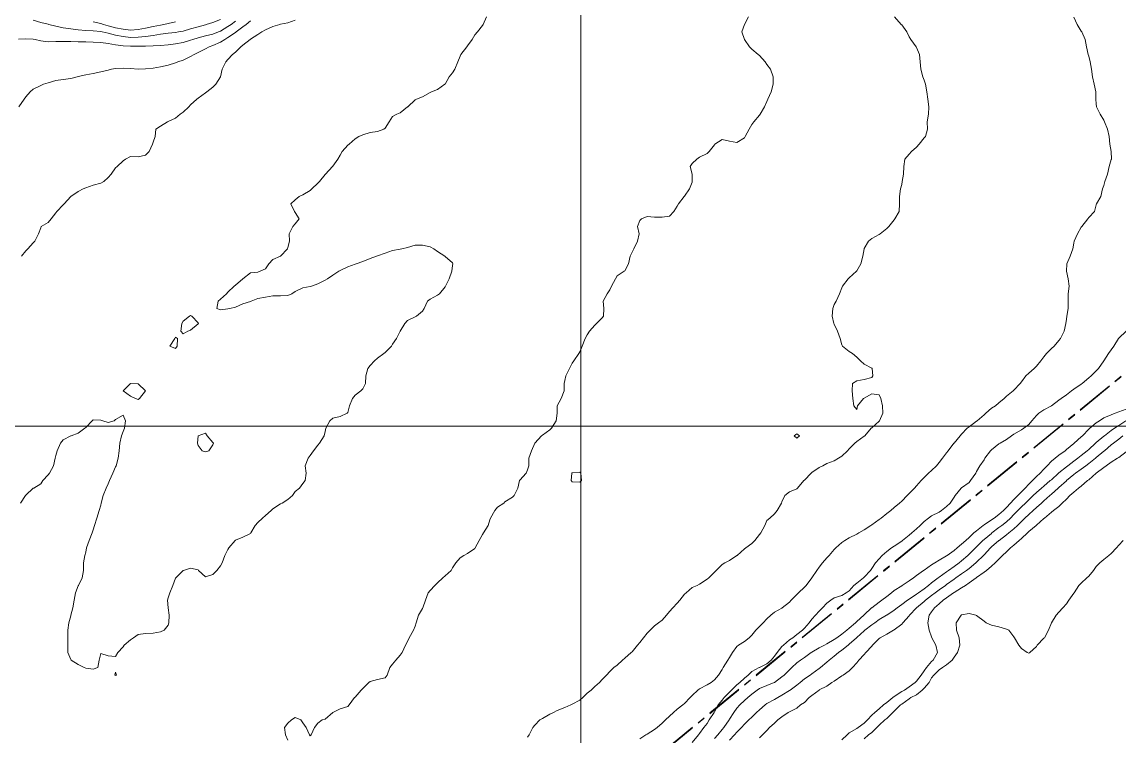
# Model space of a CAD drawing. Header units: centimetres. Extents: x 0 to 642158, y -847 to 649707.
# Drawn here: x 616529.5 to 616602.8, y 621066.7 to 621114.4 of the extents above; entities that cross this region are included whole.
import ezdxf

# ---------------------------------------------------------------- set-up
doc = ezdxf.new("R2010")
doc.units = ezdxf.units.CM
doc.header["$MEASUREMENT"] = 0
doc.linetypes.add('CENTERX2', pattern=[4, 2.5, -0.5, 0.5, -0.5])
doc.layers.add('MEV_grille', color=254, linetype='Continuous', lineweight=9)
doc.layers.add('WAL_topographie 0.5', color=253, linetype='Continuous', lineweight=20)
doc.layers.add('SPW_parcellaire cadastral', color=7, linetype='CENTERX2', lineweight=25, true_color=0xff0542)

# ---------------------------------------------------------------- blocks, each defined once
blk = doc.blocks.new('*U114')
at = {"layer": 'MEV_grille', "transparency": 33554687}
blk.add_lwpolyline([(-1338.461, 0), (1338.461, 0)], dxfattribs=at)
blk = doc.blocks.new('*U115')
at = {"layer": 'MEV_grille', "color": 0, "linetype": 'ByBlock', "lineweight": -2, "transparency": 16777216}
blk.add_blockref('*U114', (0, -1300), dxfattribs=at)
blk = doc.blocks.new('*U112')
at = {"layer": 'MEV_grille', "transparency": 33554687}
blk.add_lwpolyline([(0, 1825.476), (0, -1825.476)], dxfattribs=at)
blk = doc.blocks.new('*U113')
at = {"layer": 'MEV_grille', "color": 0, "linetype": 'ByBlock', "lineweight": -2, "transparency": 16777216}
blk.add_blockref('*U112', (1200, 0), dxfattribs=at)

msp = doc.modelspace()

# ---------------------------------------------------------------- linework, layer by layer
at = {"layer": 'SPW_parcellaire cadastral'}
for points in [[(616646.44, 621126.439), (616620.686, 621105.289), (616535.215, 621035.212), (616517.432, 621020.631)], [(616666.054, 620979.771), (616614.722, 620937.858), (616586.727, 620971.802), (616585.791, 620971.038), (616566.317, 620994.924), (616567.242, 620995.68), (616539.521, 621029.708), (616535.215, 621035.212), (616620.686, 621105.289), (616625.34, 621099.609), (616688.472, 621022.554), (616679.177, 621014.989), (616681.136, 621012.591), (616656.021, 620992.067), (616666.054, 620979.771)]]:
    msp.add_lwpolyline(points, dxfattribs=at)
at = {"layer": 'WAL_topographie 0.5'}
for points in [[(616543.75, 621114.465), (616543.458, 621114.25), (616543.25, 621114.103), (616542.75, 621113.8), (616542.63, 621113.75), (616542.25, 621113.602), (616541.75, 621113.483), (616541.25, 621113.357), (616540.896, 621113.25), (616540.75, 621113.197), (616540.25, 621113.038), (616539.75, 621112.945), (616539.25, 621112.889), (616538.75, 621112.848), (616538.25, 621112.817), (616537.75, 621112.804), (616537.25, 621112.805), (616536.75, 621112.795), (616536.25, 621112.818), (616535.75, 621112.889), (616535.25, 621112.97), (616534.75, 621113.039), (616534.25, 621113.073), (616533.75, 621113.084), (616533.25, 621113.092), (616532.75, 621113.103), (616532.25, 621113.112), (616531.75, 621113.1), (616531.25, 621113.088), (616530.75, 621113.157), (616530.371, 621113.25), (616530.25, 621113.271), (616529.75, 621113.292), (616529.25, 621113.273)], [(616544.75, 621114.482), (616544.462, 621114.25), (616544.25, 621114.084), (616543.788, 621113.75), (616543.75, 621113.721), (616543.25, 621113.374), (616543.039, 621113.25), (616542.75, 621113.059), (616542.25, 621112.835), (616541.992, 621112.75), (616541.75, 621112.623), (616541.25, 621112.375), (616540.983, 621112.25), (616540.75, 621112.11), (616540.25, 621111.871), (616539.903, 621111.75), (616539.75, 621111.689), (616539.25, 621111.538), (616538.75, 621111.412), (616538.25, 621111.321), (616537.75, 621111.279), (616537.25, 621111.27), (616536.75, 621111.296), (616536.25, 621111.328), (616535.75, 621111.302), (616535.464, 621111.25), (616535.25, 621111.2), (616534.75, 621111.085), (616534.25, 621110.98), (616533.75, 621110.885), (616533.25, 621110.769), (616533.176, 621110.75), (616532.75, 621110.638), (616532.25, 621110.575), (616531.75, 621110.506), (616531.25, 621110.357), (616530.929, 621110.25), (616530.75, 621110.173), (616530.25, 621109.929), (616530.05, 621109.75), (616529.75, 621109.4), (616529.645, 621109.25), (616529.29, 621108.75)], [(616560.514, 621114.75), (616560.297, 621114.25), (616560.25, 621114.182), (616559.922, 621113.75), (616559.75, 621113.558), (616559.564, 621113.25), (616559.25, 621112.815), (616559.203, 621112.75), (616558.81, 621112.25), (616558.75, 621112.121), (616558.595, 621111.75), (616558.409, 621111.25), (616558.25, 621111.021), (616558.037, 621110.75), (616557.75, 621110.261), (616557.741, 621110.25), (616557.25, 621109.904), (616556.847, 621109.75), (616556.75, 621109.708), (616556.25, 621109.42), (616555.833, 621109.25), (616555.75, 621109.216), (616555.273, 621108.75), (616555.25, 621108.732), (616554.75, 621108.34), (616554.531, 621108.25), (616554.25, 621108.1), (616554.027, 621107.75), (616553.75, 621107.317), (616553.667, 621107.25), (616553.25, 621107.086), (616552.75, 621107.031), (616552.25, 621106.867), (616552, 621106.75), (616551.75, 621106.605), (616551.341, 621106.25), (616551.25, 621106.177), (616550.885, 621105.75), (616550.75, 621105.518), (616550.597, 621105.25), (616550.25, 621104.778), (616550.224, 621104.75), (616549.776, 621104.25), (616549.75, 621104.224), (616549.359, 621103.75), (616549.25, 621103.641), (616548.859, 621103.25), (616548.75, 621103.146), (616548.25, 621102.866), (616548.009, 621102.75), (616547.75, 621102.524), (616547.457, 621102.25), (616547.687, 621101.75), (616547.75, 621101.673), (616548.012, 621101.25), (616547.75, 621100.927), (616547.573, 621100.75), (616547.345, 621100.25), (616547.363, 621099.75), (616547.25, 621099.334), (616547.226, 621099.25), (616546.75, 621098.75), (616546.75, 621098.75), (616546.25, 621098.536), (616545.989, 621098.25), (616545.75, 621097.906), (616545.392, 621097.75), (616545.25, 621097.698), (616544.75, 621097.65), (616544.25, 621097.25), (616544.25, 621097.25), (616543.75, 621096.815), (616543.662, 621096.75), (616543.25, 621096.361), (616543.15, 621096.25), (616542.75, 621095.886), (616542.592, 621095.75), (616542.5, 621095.25), (616542.75, 621095.162), (616543.25, 621095.228), (616543.375, 621095.25), (616543.75, 621095.357), (616544.25, 621095.565), (616544.75, 621095.73), (616544.8, 621095.75), (616545.25, 621095.92), (616545.75, 621096.027), (616546.25, 621096.111), (616546.75, 621096.102), (616547.25, 621096.123), (616547.52, 621096.25), (616547.75, 621096.392), (616548.25, 621096.632), (616548.75, 621096.728), (616548.836, 621096.75), (616549.25, 621096.902), (616549.75, 621097.148), (616549.902, 621097.25), (616550.25, 621097.479), (616550.654, 621097.75), (616550.75, 621097.807), (616551.25, 621098.04), (616551.75, 621098.219), (616551.823, 621098.25), (616552.25, 621098.406), (616552.75, 621098.604), (616553.162, 621098.75), (616553.25, 621098.782), (616553.75, 621098.956), (616554.25, 621099.128), (616554.75, 621099.226), (616554.868, 621099.25), (616555.25, 621099.329), (616555.75, 621099.489), (616556.25, 621099.5), (616556.75, 621099.375), (616556.994, 621099.25), (616557.25, 621099.073), (616557.727, 621098.75), (616557.75, 621098.725), (616558.25, 621098.303), (616558.265, 621098.25), (616558.25, 621098.125), (616558.202, 621097.75), (616558.017, 621097.25), (616557.782, 621096.75), (616557.75, 621096.699), (616557.382, 621096.25), (616557.25, 621096.15), (616556.75, 621095.887), (616556.583, 621095.75), (616556.358, 621095.25), (616556.25, 621095.086), (616555.852, 621094.75), (616555.75, 621094.706), (616555.25, 621094.452), (616555.062, 621094.25), (616554.75, 621093.75), (616554.75, 621093.75), (616554.519, 621093.25), (616554.25, 621092.865), (616554.167, 621092.75), (616553.75, 621092.314), (616553.67, 621092.25), (616553.25, 621091.928), (616553.047, 621091.75), (616552.75, 621091.456), (616552.585, 621091.25), (616552.464, 621090.75), (616552.438, 621090.25), (616552.25, 621089.899), (616552.12, 621089.75), (616551.75, 621089.459), (616551.562, 621089.25), (616551.36, 621088.75), (616551.25, 621088.302), (616551.219, 621088.25), (616550.75, 621088.039), (616550.25, 621087.917), (616550.05, 621087.75), (616549.799, 621087.25), (616549.75, 621087.042), (616549.685, 621086.75), (616549.367, 621086.25), (616549.25, 621086.13), (616548.972, 621085.75), (616548.75, 621085.434), (616548.615, 621085.25), (616548.417, 621084.75), (616548.464, 621084.25), (616548.417, 621083.75), (616548.25, 621083.558), (616548.028, 621083.25), (616547.75, 621083.023), (616547.563, 621082.75), (616547.25, 621082.487), (616546.875, 621082.25), (616546.75, 621082.201), (616546.25, 621081.863), (616546.127, 621081.75), (616545.75, 621081.419), (616545.563, 621081.25), (616545.25, 621080.95), (616545.061, 621080.75), (616544.782, 621080.25), (616544.75, 621080.208), (616544.25, 621079.97), (616543.75, 621079.771), (616543.723, 621079.75), (616543.301, 621079.25), (616543.25, 621079.139), (616543.053, 621078.75), (616542.871, 621078.25), (616542.75, 621078.061), (616542.51, 621077.75), (616542.25, 621077.465), (616541.75, 621077.328), (616541.287, 621077.75), (616541.25, 621077.784), (616540.75, 621077.904), (616540.273, 621077.75), (616540.25, 621077.741), (616539.759, 621077.25), (616539.75, 621077.231), (616539.562, 621076.75), (616539.362, 621076.25), (616539.25, 621075.909), (616539.203, 621075.75), (616539.25, 621075.25), (616539.25, 621075.25), (616539.323, 621074.75), (616539.305, 621074.25), (616539.25, 621074.083), (616538.983, 621073.75), (616538.75, 621073.651), (616538.25, 621073.553), (616537.75, 621073.54), (616537.25, 621073.463), (616536.948, 621073.25), (616536.75, 621073.108), (616536.321, 621072.75), (616536.25, 621072.629), (616535.893, 621072.25), (616535.75, 621071.987), (616535.25, 621072.036), (616534.75, 621072.194), (616534.645, 621071.75), (616534.57, 621071.25), (616534.25, 621071.14), (616533.75, 621071.205), (616533.65, 621071.25), (616533.25, 621071.448), (616532.781, 621071.75), (616532.75, 621071.785), (616532.564, 621072.25), (616532.548, 621072.75), (616532.561, 621073.25), (616532.565, 621073.75), (616532.632, 621074.25), (616532.75, 621074.712), (616532.766, 621074.75), (616532.893, 621075.25), (616532.986, 621075.75), (616533.066, 621076.25), (616533.25, 621076.721), (616533.262, 621076.75), (616533.513, 621077.25), (616533.595, 621077.75), (616533.604, 621078.25), (616533.688, 621078.75), (616533.75, 621078.976), (616533.807, 621079.25), (616533.991, 621079.75), (616534.184, 621080.25), (616534.25, 621080.453), (616534.333, 621080.75), (616534.494, 621081.25), (616534.646, 621081.75), (616534.75, 621082.114), (616534.777, 621082.25), (616534.922, 621082.75), (616535.108, 621083.25), (616535.25, 621083.534), (616535.339, 621083.75), (616535.559, 621084.25), (616535.75, 621084.673), (616535.785, 621084.75), (616535.922, 621085.25), (616535.976, 621085.75), (616536.023, 621086.25), (616536.148, 621086.75), (616536.25, 621087.025), (616536.34, 621087.25), (616536.4, 621087.75), (616536.25, 621088.125), (616535.75, 621087.829), (616535.65, 621087.75), (616535.25, 621087.639), (616534.897, 621087.75), (616534.75, 621087.798), (616534.25, 621087.809), (616534.179, 621087.75), (616533.75, 621087.3), (616533.696, 621087.25), (616533.25, 621086.927), (616532.776, 621086.75), (616532.75, 621086.739), (616532.25, 621086.478), (616532.076, 621086.25), (616531.854, 621085.75), (616531.75, 621085.427), (616531.702, 621085.25), (616531.603, 621084.75), (616531.33, 621084.25), (616531.25, 621084.148), (616530.885, 621083.75), (616530.75, 621083.533), (616530.278, 621083.25), (616530.25, 621083.236), (616529.75, 621082.779), (616529.727, 621082.75), (616529.399, 621082.25)], [(616547.75, 621114.528), (616547.25, 621114.355), (616546.75, 621114.258), (616546.71, 621114.25), (616546.25, 621114.105), (616545.75, 621113.886), (616545.509, 621113.75), (616545.25, 621113.58), (616544.75, 621113.26), (616544.736, 621113.25), (616544.25, 621112.859), (616544.105, 621112.75), (616543.75, 621112.395), (616543.564, 621112.25), (616543.25, 621111.897), (616543.111, 621111.75), (616542.865, 621111.25), (616542.75, 621110.75), (616542.75, 621110.75), (616542.448, 621110.25), (616542.25, 621110.052), (616541.836, 621109.75), (616541.75, 621109.687), (616541.25, 621109.313), (616541.18, 621109.25), (616540.75, 621108.886), (616540.632, 621108.75), (616540.25, 621108.379), (616540.066, 621108.25), (616539.75, 621107.983), (616539.25, 621107.763), (616539.206, 621107.75), (616538.75, 621107.441), (616538.44, 621107.25), (616538.38, 621106.75), (616538.25, 621106.375), (616538.214, 621106.25), (616537.991, 621105.75), (616537.75, 621105.509), (616537.25, 621105.399), (616536.75, 621105.412), (616536.397, 621105.25), (616536.25, 621105.141), (616535.859, 621104.75), (616535.75, 621104.654), (616535.45, 621104.25), (616535.25, 621104.024), (616534.967, 621103.75), (616534.75, 621103.636), (616534.25, 621103.5), (616533.75, 621103.329), (616533.583, 621103.25), (616533.25, 621103.083), (616532.75, 621102.75), (616532.75, 621102.75), (616532.308, 621102.25), (616532.25, 621102.187), (616531.821, 621101.75), (616531.75, 621101.644), (616531.433, 621101.25), (616531.25, 621101), (616530.781, 621100.75), (616530.75, 621100.65), (616530.607, 621100.25), (616530.361, 621099.75), (616530.25, 621099.653), (616529.882, 621099.25), (616529.75, 621099.114), (616529.457, 621098.75)], [(616542.75, 621114.571), (616542.25, 621114.373), (616541.804, 621114.25), (616541.75, 621114.235), (616541.25, 621114.101), (616540.75, 621113.951), (616540.25, 621113.811), (616539.939, 621113.75), (616539.75, 621113.714), (616539.25, 621113.657), (616538.75, 621113.599), (616538.25, 621113.516), (616537.75, 621113.439), (616537.25, 621113.394), (616536.75, 621113.386), (616536.25, 621113.44), (616535.75, 621113.541), (616535.25, 621113.659), (616534.859, 621113.75), (616534.75, 621113.773), (616534.25, 621113.834), (616533.75, 621113.854), (616533.25, 621113.892), (616532.75, 621113.962), (616532.25, 621114.035), (616531.75, 621114.134), (616531.293, 621114.25), (616531.25, 621114.26), (616530.75, 621114.383), (616530.25, 621114.546)], [(616539.75, 621114.421), (616539.25, 621114.317), (616538.961, 621114.25), (616538.75, 621114.206), (616538.25, 621114.106), (616537.75, 621114.005), (616537.25, 621113.908), (616536.75, 621113.872), (616536.25, 621113.927), (616535.75, 621114.034), (616535.25, 621114.165), (616534.947, 621114.25), (616534.75, 621114.314), (616534.25, 621114.424)], [(616578.019, 621114.75), (616577.75, 621114.25), (616577.75, 621114.25), (616577.568, 621113.75), (616577.75, 621113.25), (616577.75, 621113.25), (616578.096, 621112.75), (616578.25, 621112.6), (616578.662, 621112.25), (616578.75, 621112.167), (616579.125, 621111.75), (616579.25, 621111.571), (616579.481, 621111.25), (616579.671, 621110.75), (616579.665, 621110.25), (616579.537, 621109.75), (616579.316, 621109.25), (616579.25, 621109.094), (616579.097, 621108.75), (616578.802, 621108.25), (616578.75, 621108.185), (616578.365, 621107.75), (616578.25, 621107.562), (616578.065, 621107.25), (616577.804, 621106.75), (616577.75, 621106.678), (616577.25, 621106.35), (616576.75, 621106.442), (616576.25, 621106.562), (616575.781, 621106.25), (616575.75, 621106.204), (616575.393, 621105.75), (616575.25, 621105.625), (616574.75, 621105.375), (616574.571, 621105.25), (616574.25, 621104.95), (616574.125, 621104.75), (616574.25, 621104.25), (616574.25, 621104.25), (616574.267, 621103.75), (616574.25, 621103.7), (616574.083, 621103.25), (616573.75, 621102.776), (616573.729, 621102.75), (616573.341, 621102.25), (616573.25, 621102.107), (616573.029, 621101.75), (616572.75, 621101.433), (616572.25, 621101.363), (616571.75, 621101.375), (616571.25, 621101.417), (616570.875, 621101.25), (616570.75, 621101.15), (616570.607, 621100.75), (616570.712, 621100.25), (616570.607, 621099.75), (616570.361, 621099.25), (616570.25, 621099.023), (616570.117, 621098.75), (616569.993, 621098.25), (616569.75, 621097.776), (616569.714, 621097.75), (616569.25, 621097.454), (616569.128, 621097.25), (616568.868, 621096.75), (616568.75, 621096.5), (616568.583, 621096.25), (616568.303, 621095.75), (616568.365, 621095.25), (616568.328, 621094.75), (616568.25, 621094.646), (616567.87, 621094.25), (616567.75, 621094.15), (616567.407, 621093.75), (616567.25, 621093.5), (616567.105, 621093.25), (616566.917, 621092.75), (616566.75, 621092.357), (616566.682, 621092.25), (616566.35, 621091.75), (616566.25, 621091.594), (616566.06, 621091.25), (616565.808, 621090.75), (616565.75, 621090.45), (616565.715, 621090.25), (616565.696, 621089.75), (616565.5, 621089.25), (616565.25, 621088.75), (616565.25, 621088.749), (616565.236, 621088.25), (616565.172, 621087.75), (616564.85, 621087.25), (616564.75, 621087.141), (616564.25, 621086.792), (616564.202, 621086.75), (616563.75, 621086.25), (616563.75, 621086.25), (616563.52, 621085.75), (616563.354, 621085.25), (616563.35, 621084.75), (616563.25, 621084.464), (616563.162, 621084.25), (616562.75, 621083.783), (616562.734, 621083.75), (616562.604, 621083.25), (616562.357, 621082.75), (616562.25, 621082.656), (616561.75, 621082.327), (616561.683, 621082.25), (616561.25, 621081.967), (616561.078, 621081.75), (616560.792, 621081.25), (616560.75, 621081.125), (616560.632, 621080.75), (616560.323, 621080.25), (616560.25, 621080.153), (616560.023, 621079.75), (616559.767, 621079.25), (616559.75, 621079.223), (616559.25, 621078.886), (616559, 621078.75), (616558.75, 621078.595), (616558.48, 621078.25), (616558.25, 621077.91), (616558.15, 621077.75), (616557.75, 621077.378), (616557.597, 621077.25), (616557.25, 621076.912), (616557.062, 621076.75), (616556.75, 621076.405), (616556.618, 621076.25), (616556.447, 621075.75), (616556.276, 621075.25), (616556.25, 621075.202), (616555.971, 621074.75), (616555.826, 621074.25), (616555.75, 621074.031), (616555.64, 621073.75), (616555.361, 621073.25), (616555.25, 621073), (616555.112, 621072.75), (616554.895, 621072.25), (616554.75, 621072.077), (616554.467, 621071.75), (616554.25, 621071.479), (616554.067, 621071.25), (616553.875, 621070.75), (616553.75, 621070.57), (616553.25, 621070.444), (616552.75, 621070.328), (616552.669, 621070.25), (616552.25, 621069.856), (616552.153, 621069.75), (616551.75, 621069.282), (616551.704, 621069.25), (616551.354, 621068.75), (616551.25, 621068.654), (616550.75, 621068.5), (616550.25, 621068.25), (616550.25, 621068.25), (616549.75, 621067.813), (616549.536, 621067.75), (616549.25, 621067.528), (616549.023, 621067.25), (616548.8, 621066.75), (616548.75, 621066.678), (616548.687, 621066.75), (616548.477, 621067.25), (616548.25, 621067.562), (616548.113, 621067.75), (616547.75, 621067.917), (616547.484, 621067.75), (616547.25, 621067.531), (616547.036, 621067.25), (616547.091, 621066.75), (616547.25, 621066.4)], [(616587.779, 621114.75), (616588.219, 621114.25), (616588.25, 621114.227), (616588.592, 621113.75), (616588.75, 621113.422), (616588.866, 621113.25), (616589.223, 621112.75), (616589.25, 621112.7), (616589.441, 621112.25), (616589.483, 621111.75), (616589.539, 621111.25), (616589.665, 621110.75), (616589.75, 621110.515), (616589.838, 621110.25), (616589.923, 621109.75), (616589.989, 621109.25), (616590.059, 621108.75), (616590.033, 621108.25), (616589.953, 621107.75), (616589.983, 621107.25), (616589.85, 621106.75), (616589.75, 621106.667), (616589.421, 621106.25), (616589.25, 621106.047), (616588.911, 621105.75), (616588.75, 621105.583), (616588.469, 621105.25), (616588.399, 621104.75), (616588.378, 621104.25), (616588.278, 621103.75), (616588.25, 621103.55), (616588.171, 621103.25), (616588.098, 621102.75), (616588.11, 621102.25), (616588.09, 621101.75), (616587.8, 621101.25), (616587.75, 621101.19), (616587.383, 621100.75), (616587.25, 621100.602), (616586.818, 621100.25), (616586.75, 621100.196), (616586.25, 621099.95), (616586.043, 621099.75), (616585.75, 621099.278), (616585.737, 621099.25), (616585.645, 621098.75), (616585.52, 621098.25), (616585.25, 621097.774), (616585.233, 621097.75), (616584.75, 621097.313), (616584.681, 621097.25), (616584.307, 621096.75), (616584.25, 621096.632), (616584.099, 621096.25), (616583.871, 621095.75), (616583.75, 621095.531), (616583.645, 621095.25), (616583.612, 621094.75), (616583.727, 621094.25), (616583.75, 621094.21), (616583.971, 621093.75), (616584.135, 621093.25), (616584.25, 621092.838), (616584.3, 621092.75), (616584.75, 621092.395), (616584.962, 621092.25), (616585.25, 621092.008), (616585.492, 621091.75), (616585.75, 621091.537), (616586.25, 621091.265), (616586.27, 621091.25), (616586.323, 621090.75), (616586.25, 621090.643), (616585.75, 621090.507), (616585.25, 621090.425), (616584.958, 621090.25), (616584.946, 621089.75), (616584.984, 621089.25), (616585.05, 621088.75), (616585.25, 621088.5), (616585.3, 621088.75), (616585.694, 621089.25), (616585.75, 621089.274), (616586.25, 621089.55), (616586.75, 621089.489), (616586.86, 621089.25), (616586.967, 621088.75), (616586.995, 621088.25), (616586.776, 621087.75), (616586.75, 621087.723), (616586.25, 621087.282), (616586.212, 621087.25), (616585.78, 621086.75), (616585.75, 621086.719), (616585.25, 621086.367), (616585.124, 621086.25), (616584.75, 621085.876), (616584.633, 621085.75), (616584.25, 621085.383), (616584.027, 621085.25), (616583.75, 621085.068), (616583.25, 621084.887), (616582.975, 621084.75), (616582.75, 621084.635), (616582.25, 621084.304), (616582.203, 621084.25), (616581.75, 621083.782), (616581.721, 621083.75), (616581.301, 621083.25), (616581.25, 621083.199), (616580.75, 621083), (616580.446, 621082.75), (616580.25, 621082.341), (616580.218, 621082.25), (616579.935, 621081.75), (616579.75, 621081.522), (616579.434, 621081.25), (616579.25, 621081.083), (616579.104, 621080.75), (616578.833, 621080.25), (616578.75, 621080.153), (616578.448, 621079.75), (616578.25, 621079.556), (616577.833, 621079.25), (616577.75, 621079.189), (616577.261, 621078.75), (616577.25, 621078.739), (616576.75, 621078.42), (616576.433, 621078.25), (616576.25, 621078.135), (616575.856, 621077.75), (616575.75, 621077.622), (616575.368, 621077.25), (616575.25, 621077.154), (616574.75, 621076.821), (616574.583, 621076.75), (616574.25, 621076.604), (616573.855, 621076.25), (616573.75, 621076.152), (616573.425, 621075.75), (616573.25, 621075.561), (616572.965, 621075.25), (616572.75, 621074.99), (616572.548, 621074.75), (616572.25, 621074.429), (616572, 621074.25), (616571.75, 621074.043), (616571.443, 621073.75), (616571.25, 621073.557), (616571.005, 621073.25), (616570.75, 621072.924), (616570.614, 621072.75), (616570.25, 621072.306), (616570.187, 621072.25), (616569.75, 621071.878), (616569.604, 621071.75), (616569.25, 621071.42), (616569.029, 621071.25), (616568.75, 621070.979), (616568.528, 621070.75), (616568.25, 621070.456), (616568.056, 621070.25), (616567.75, 621069.994), (616567.5, 621069.75), (616567.25, 621069.536), (616566.952, 621069.25), (616566.75, 621069.071), (616566.25, 621068.806), (616566.143, 621068.75), (616565.75, 621068.588), (616565.25, 621068.375), (616564.993, 621068.25), (616564.75, 621068.127), (616564.25, 621067.853), (616564.083, 621067.75), (616563.75, 621067.4), (616563.617, 621067.25), (616563.365, 621066.75), (616563.25, 621066.6)], [(616599.75, 621114.73), (616599.964, 621114.25), (616600.25, 621113.793), (616600.285, 621113.75), (616600.506, 621113.25), (616600.598, 621112.75), (616600.714, 621112.25), (616600.75, 621112.125), (616600.85, 621111.75), (616600.932, 621111.25), (616600.993, 621110.75), (616601.118, 621110.25), (616601.226, 621109.75), (616601.219, 621109.25), (616601.25, 621108.95), (616601.272, 621108.75), (616601.518, 621108.25), (616601.75, 621107.854), (616601.797, 621107.75), (616601.995, 621107.25), (616602.108, 621106.75), (616602.157, 621106.25), (616602.25, 621105.75), (616602.25, 621105.75), (616602.261, 621105.25), (616602.25, 621105.214), (616602.115, 621104.75), (616602, 621104.25), (616601.82, 621103.75), (616601.75, 621103.481), (616601.669, 621103.25), (616601.554, 621102.75), (616601.27, 621102.25), (616601.25, 621102.187), (616601.12, 621101.75), (616600.75, 621101.333), (616600.691, 621101.25), (616600.274, 621100.75), (616600.25, 621100.702), (616599.986, 621100.25), (616599.778, 621099.75), (616599.75, 621099.625), (616599.673, 621099.25), (616599.5, 621098.75), (616599.277, 621098.25), (616599.25, 621097.75), (616599.366, 621097.25), (616599.431, 621096.75), (616599.367, 621096.25), (616599.375, 621095.75), (616599.379, 621095.25), (616599.275, 621094.75), (616599.25, 621094.55), (616599.207, 621094.25), (616599.098, 621093.75), (616598.85, 621093.25), (616598.75, 621093.113), (616598.436, 621092.75), (616598.25, 621092.578), (616597.932, 621092.25), (616597.75, 621092.036), (616597.542, 621091.75), (616597.25, 621091.398), (616597.097, 621091.25), (616596.75, 621090.943), (616596.554, 621090.75), (616596.25, 621090.361), (616596.159, 621090.25), (616595.75, 621089.807), (616595.694, 621089.75), (616595.25, 621089.393), (616595.107, 621089.25), (616594.75, 621088.944), (616594.517, 621088.75), (616594.25, 621088.587), (616593.866, 621088.25), (616593.75, 621088.157), (616593.295, 621087.75), (616593.25, 621087.716), (616592.75, 621087.356), (616592.63, 621087.25), (616592.25, 621086.855), (616592.161, 621086.75), (616591.75, 621086.26), (616591.742, 621086.25), (616591.353, 621085.75), (616591.25, 621085.614), (616590.984, 621085.25), (616590.75, 621084.956), (616590.567, 621084.75), (616590.25, 621084.435), (616590.048, 621084.25), (616589.75, 621083.958), (616589.549, 621083.75), (616589.25, 621083.397), (616589.114, 621083.25), (616588.75, 621082.883), (616588.626, 621082.75), (616588.25, 621082.374), (616588.109, 621082.25), (616587.75, 621081.947), (616587.519, 621081.75), (616587.25, 621081.542), (616586.882, 621081.25), (616586.75, 621081.154), (616586.25, 621080.785), (616586.2, 621080.75), (616585.75, 621080.462), (616585.394, 621080.25), (616585.25, 621080.168), (616584.75, 621079.936), (616584.458, 621079.75), (616584.25, 621079.606), (616583.842, 621079.25), (616583.75, 621079.156), (616583.397, 621078.75), (616583.25, 621078.589), (616582.965, 621078.25), (616582.75, 621077.969), (616582.583, 621077.75), (616582.253, 621077.25), (616582.25, 621077.247), (616581.878, 621076.75), (616581.75, 621076.618), (616581.367, 621076.25), (616581.25, 621076.137), (616580.863, 621075.75), (616580.75, 621075.628), (616580.272, 621075.25), (616580.25, 621075.233), (616579.75, 621074.949), (616579.515, 621074.75), (616579.25, 621074.502), (616579.008, 621074.25), (616578.75, 621073.988), (616578.519, 621073.75), (616578.25, 621073.42), (616578.066, 621073.25), (616577.75, 621073), (616577.362, 621072.75), (616577.25, 621072.655), (616576.944, 621072.25), (616576.75, 621071.928), (616576.643, 621071.75), (616576.327, 621071.25), (616576.25, 621071.121), (616576.017, 621070.75), (616575.75, 621070.422), (616575.525, 621070.25), (616575.25, 621070.1), (616574.75, 621069.831), (616574.638, 621069.75), (616574.25, 621069.383), (616574.122, 621069.25), (616573.75, 621068.85), (616573.638, 621068.75), (616573.25, 621068.463), (616573.009, 621068.25), (616572.75, 621068), (616572.471, 621067.75), (616572.25, 621067.527), (616571.926, 621067.25), (616571.75, 621067.121), (616571.25, 621066.802), (616571.167, 621066.75), (616570.75, 621066.496)], [(616540.25, 621093.558), (616540.562, 621093.75), (616540.75, 621093.818), (616541.25, 621094.228), (616541.292, 621094.25), (616541.25, 621094.3), (616540.841, 621094.75), (616540.75, 621094.783), (616540.687, 621094.75), (616540.25, 621094.417), (616540.167, 621094.25), (616540.111, 621093.75), (616540.25, 621093.558)], [(616539.75, 621092.583), (616539.85, 621092.75), (616539.887, 621093.25), (616539.75, 621093.344), (616539.698, 621093.25), (616539.375, 621092.75), (616539.75, 621092.583)], [(616603.245, 621093.75), (616602.75, 621093.276), (616602.728, 621093.25), (616602.412, 621092.75), (616602.25, 621092.503), (616602.07, 621092.25), (616601.75, 621091.757), (616601.745, 621091.75), (616601.402, 621091.25), (616601.25, 621091.098), (616600.913, 621090.75), (616600.75, 621090.614), (616600.31, 621090.25), (616600.25, 621090.207), (616599.75, 621089.855), (616599.597, 621089.75), (616599.25, 621089.489), (616598.9, 621089.25), (616598.75, 621089.128), (616598.25, 621088.75), (616598.25, 621088.75), (616597.75, 621088.474), (616597.411, 621088.25), (616597.25, 621088.102), (616596.942, 621087.75), (616596.75, 621087.5), (616596.405, 621087.25), (616596.25, 621087.144), (616595.75, 621086.863), (616595.578, 621086.75), (616595.25, 621086.491), (616594.823, 621086.25), (616594.75, 621086.206), (616594.25, 621085.816), (616594.185, 621085.75), (616593.815, 621085.25), (616593.75, 621085.15), (616593.476, 621084.75), (616593.25, 621084.357), (616593.208, 621084.25), (616592.856, 621083.75), (616592.75, 621083.635), (616592.25, 621083.272), (616592.223, 621083.25), (616591.829, 621082.75), (616591.75, 621082.648), (616591.481, 621082.25), (616591.25, 621082.016), (616590.9, 621081.75), (616590.75, 621081.651), (616590.25, 621081.39), (616590.05, 621081.25), (616589.75, 621081.009), (616589.491, 621080.75), (616589.25, 621080.531), (616588.925, 621080.25), (616588.75, 621080.115), (616588.305, 621079.75), (616588.25, 621079.714), (616587.75, 621079.36), (616587.569, 621079.25), (616587.25, 621079.016), (616586.95, 621078.75), (616586.75, 621078.515), (616586.513, 621078.25), (616586.25, 621077.871), (616586.161, 621077.75), (616585.75, 621077.293), (616585.697, 621077.25), (616585.25, 621076.899), (616585.061, 621076.75), (616584.75, 621076.384), (616584.553, 621076.25), (616584.25, 621076.07), (616583.75, 621075.905), (616583.517, 621075.75), (616583.25, 621075.556), (616582.965, 621075.25), (616582.75, 621075.024), (616582.5, 621074.75), (616582.25, 621074.482), (616582.062, 621074.25), (616581.75, 621073.889), (616581.636, 621073.75), (616581.25, 621073.47), (616580.984, 621073.25), (616580.75, 621073.096), (616580.357, 621072.75), (616580.25, 621072.652), (616579.927, 621072.25), (616579.75, 621072.007), (616579.532, 621071.75), (616579.25, 621071.501), (616578.75, 621071.254), (616578.742, 621071.25), (616578.25, 621070.982), (616577.986, 621070.75), (616577.75, 621070.538), (616577.441, 621070.25), (616577.25, 621070.095), (616576.89, 621069.75), (616576.75, 621069.615), (616576.401, 621069.25), (616576.25, 621069.064), (616576, 621068.75), (616575.75, 621068.298), (616575.716, 621068.25), (616575.403, 621067.75), (616575.25, 621067.513), (616575.044, 621067.25), (616574.75, 621066.849), (616574.673, 621066.75), (616574.258, 621066.25)], [(616537.25, 621089.183), (616537.333, 621089.25), (616537.75, 621089.75), (616537.25, 621090.231), (616536.75, 621090.25), (616536.25, 621089.75), (616536.75, 621089.393), (616537.083, 621089.25), (616537.25, 621089.183)], [(616603.25, 621088.534), (616602.75, 621088.341), (616602.5, 621088.25), (616602.25, 621088.158), (616601.75, 621087.948), (616601.458, 621087.75), (616601.25, 621087.612), (616600.808, 621087.25), (616600.75, 621087.2), (616600.32, 621086.75), (616600.25, 621086.681), (616599.774, 621086.25), (616599.75, 621086.231), (616599.25, 621085.822), (616599.168, 621085.75), (616598.75, 621085.458), (616598.504, 621085.25), (616598.25, 621085.043), (616597.974, 621084.75), (616597.75, 621084.522), (616597.502, 621084.25), (616597.25, 621084.018), (616596.992, 621083.75), (616596.75, 621083.519), (616596.502, 621083.25), (616596.25, 621082.992), (616596.012, 621082.75), (616595.75, 621082.491), (616595.52, 621082.25), (616595.25, 621081.947), (616595.053, 621081.75), (616594.75, 621081.492), (616594.418, 621081.25), (616594.25, 621081.136), (616593.75, 621080.793), (616593.692, 621080.75), (616593.25, 621080.405), (616593.078, 621080.25), (616592.75, 621079.945), (616592.53, 621079.75), (616592.25, 621079.493), (616591.962, 621079.25), (616591.75, 621079.082), (616591.294, 621078.75), (616591.25, 621078.721), (616590.75, 621078.422), (616590.463, 621078.25), (616590.25, 621078.126), (616589.75, 621077.775), (616589.716, 621077.75), (616589.25, 621077.405), (616589.045, 621077.25), (616588.75, 621077.05), (616588.291, 621076.75), (616588.25, 621076.728), (616587.75, 621076.397), (616587.576, 621076.25), (616587.25, 621076.013), (616586.914, 621075.75), (616586.75, 621075.635), (616586.25, 621075.257), (616586.242, 621075.25), (616585.75, 621074.772), (616585.729, 621074.75), (616585.25, 621074.328), (616585.162, 621074.25), (616584.75, 621073.894), (616584.582, 621073.75), (616584.25, 621073.479), (616583.93, 621073.25), (616583.75, 621073.128), (616583.25, 621072.828), (616583.101, 621072.75), (616582.75, 621072.561), (616582.25, 621072.283), (616582.196, 621072.25), (616581.75, 621071.936), (616581.5, 621071.75), (616581.25, 621071.559), (616580.904, 621071.25), (616580.75, 621071.107), (616580.4, 621070.75), (616580.25, 621070.624), (616579.75, 621070.254), (616579.742, 621070.25), (616579.25, 621070.061), (616578.75, 621069.862), (616578.593, 621069.75), (616578.25, 621069.481), (616577.975, 621069.25), (616577.75, 621069.044), (616577.446, 621068.75), (616577.25, 621068.535), (616577.037, 621068.25), (616576.75, 621067.804), (616576.719, 621067.75), (616576.373, 621067.25), (616576.25, 621067.105), (616575.963, 621066.75), (616575.75, 621066.508)], [(616603.229, 621087.75), (616602.75, 621087.44), (616602.461, 621087.25), (616602.25, 621087.099), (616601.788, 621086.75), (616601.75, 621086.719), (616601.25, 621086.294), (616601.203, 621086.25), (616600.75, 621085.842), (616600.646, 621085.75), (616600.25, 621085.434), (616600.017, 621085.25), (616599.75, 621085.054), (616599.344, 621084.75), (616599.25, 621084.678), (616598.75, 621084.266), (616598.733, 621084.25), (616598.25, 621083.815), (616598.179, 621083.75), (616597.75, 621083.387), (616597.591, 621083.25), (616597.25, 621082.952), (616597.041, 621082.75), (616596.75, 621082.469), (616596.522, 621082.25), (616596.25, 621081.999), (616596.006, 621081.75), (616595.75, 621081.482), (616595.528, 621081.25), (616595.25, 621080.993), (616594.932, 621080.75), (616594.75, 621080.611), (616594.28, 621080.25), (616594.25, 621080.226), (616593.75, 621079.815), (616593.678, 621079.75), (616593.25, 621079.321), (616593.178, 621079.25), (616592.75, 621078.825), (616592.67, 621078.75), (616592.25, 621078.382), (616592.081, 621078.25), (616591.75, 621078.011), (616591.38, 621077.75), (616591.25, 621077.658), (616590.75, 621077.296), (616590.688, 621077.25), (616590.25, 621076.925), (616590.042, 621076.75), (616589.75, 621076.522), (616589.38, 621076.25), (616589.25, 621076.16), (616588.75, 621075.829), (616588.633, 621075.75), (616588.25, 621075.46), (616587.959, 621075.25), (616587.75, 621075.094), (616587.25, 621074.764), (616587.228, 621074.75), (616586.75, 621074.467), (616586.452, 621074.25), (616586.25, 621074.104), (616585.791, 621073.75), (616585.75, 621073.715), (616585.25, 621073.273), (616585.225, 621073.25), (616584.75, 621072.806), (616584.68, 621072.75), (616584.25, 621072.408), (616584.025, 621072.25), (616583.75, 621072.025), (616583.406, 621071.75), (616583.25, 621071.611), (616582.836, 621071.25), (616582.75, 621071.179), (616582.25, 621070.829), (616582.136, 621070.75), (616581.75, 621070.489), (616581.466, 621070.25), (616581.25, 621070.075), (616580.803, 621069.75), (616580.75, 621069.714), (616580.25, 621069.403), (616579.977, 621069.25), (616579.75, 621069.111), (616579.25, 621068.841), (616579.124, 621068.75), (616578.75, 621068.432), (616578.564, 621068.25), (616578.25, 621067.945), (616578.045, 621067.75), (616577.75, 621067.479), (616577.541, 621067.25), (616577.25, 621066.944), (616577.086, 621066.75), (616576.75, 621066.394)], [(616541.964, 621085.75), (616541.75, 621085.667), (616541.519, 621085.75), (616541.25, 621086.1), (616541.207, 621086.25), (616541.25, 621086.75), (616541.25, 621086.75), (616541.75, 621086.929), (616541.869, 621086.75), (616542.25, 621086.306), (616542.282, 621086.25), (616542.25, 621086.15), (616541.964, 621085.75)], [(616603.033, 621086.75), (616602.75, 621086.524), (616602.394, 621086.25), (616602.25, 621086.133), (616601.792, 621085.75), (616601.75, 621085.718), (616601.25, 621085.301), (616601.189, 621085.25), (616600.75, 621084.896), (616600.553, 621084.75), (616600.25, 621084.527), (616599.858, 621084.25), (616599.75, 621084.167), (616599.259, 621083.75), (616599.25, 621083.742), (616598.75, 621083.291), (616598.703, 621083.25), (616598.25, 621082.839), (616598.146, 621082.75), (616597.75, 621082.399), (616597.586, 621082.25), (616597.25, 621081.946), (616597.037, 621081.75), (616596.75, 621081.494), (616596.485, 621081.25), (616596.25, 621081.027), (616595.978, 621080.75), (616595.75, 621080.533), (616595.408, 621080.25), (616595.25, 621080.12), (616594.755, 621079.75), (616594.75, 621079.746), (616594.25, 621079.315), (616594.181, 621079.25), (616593.75, 621078.793), (616593.709, 621078.75), (616593.25, 621078.298), (616593.199, 621078.25), (616592.75, 621077.879), (616592.581, 621077.75), (616592.25, 621077.513), (616591.869, 621077.25), (616591.75, 621077.168), (616591.25, 621076.81), (616591.169, 621076.75), (616590.75, 621076.453), (616590.48, 621076.25), (616590.25, 621076.07), (616589.833, 621075.75), (616589.75, 621075.675), (616589.25, 621075.252), (616589.247, 621075.25), (616588.77, 621074.75), (616588.75, 621074.719), (616588.321, 621074.25), (616588.25, 621074.145), (616587.75, 621073.767), (616587.714, 621073.75), (616587.25, 621073.48), (616586.811, 621073.25), (616586.75, 621073.206), (616586.31, 621072.75), (616586.25, 621072.674), (616585.854, 621072.25), (616585.75, 621072.136), (616585.387, 621071.75), (616585.25, 621071.574), (616584.974, 621071.25), (616584.75, 621071.038), (616584.333, 621070.75), (616584.25, 621070.69), (616583.75, 621070.344), (616583.595, 621070.25), (616583.25, 621070.005), (616582.75, 621069.756), (616582.739, 621069.75), (616582.25, 621069.386), (616582.082, 621069.25), (616581.75, 621068.927), (616581.498, 621068.75), (616581.25, 621068.53), (616580.75, 621068.293), (616580.671, 621068.25), (616580.25, 621067.954), (616579.968, 621067.75), (616579.75, 621067.545), (616579.424, 621067.25), (616579.25, 621067.055), (616578.963, 621066.75), (616578.75, 621066.545)], [(616581.25, 621086.583), (616581.435, 621086.75), (616581.25, 621086.869), (616581.071, 621086.75), (616581.25, 621086.583)], [(616603.25, 621085.666), (616602.75, 621085.307), (616602.665, 621085.25), (616602.25, 621084.983), (616601.905, 621084.75), (616601.75, 621084.638), (616601.252, 621084.25), (616601.25, 621084.248), (616600.75, 621083.809), (616600.671, 621083.75), (616600.25, 621083.391), (616600.072, 621083.25), (616599.75, 621082.982), (616599.485, 621082.75), (616599.25, 621082.512), (616598.981, 621082.25), (616598.75, 621082.032), (616598.393, 621081.75), (616598.25, 621081.641), (616597.779, 621081.25), (616597.75, 621081.222), (616597.25, 621080.773), (616597.223, 621080.75), (616596.75, 621080.347), (616596.645, 621080.25), (616596.25, 621079.892), (616596.092, 621079.75), (616595.75, 621079.428), (616595.53, 621079.25), (616595.25, 621078.997), (616594.995, 621078.75), (616594.75, 621078.498), (616594.503, 621078.25), (616594.25, 621078.034), (616593.912, 621077.75), (616593.75, 621077.626), (616593.25, 621077.272), (616593.219, 621077.25), (616592.75, 621076.908), (616592.507, 621076.75), (616592.25, 621076.583), (616591.75, 621076.28), (616591.706, 621076.25), (616591.25, 621075.916), (616591.014, 621075.75), (616590.75, 621075.522), (616590.445, 621075.25), (616590.25, 621074.973), (616590.096, 621074.75), (616590.003, 621074.25), (616590.091, 621073.75), (616590.25, 621073.312), (616590.273, 621073.25), (616590.524, 621072.75), (616590.644, 621072.25), (616590.364, 621071.75), (616590.25, 621071.648), (616589.908, 621071.25), (616589.75, 621071.024), (616589.555, 621070.75), (616589.25, 621070.347), (616589.154, 621070.25), (616588.75, 621069.957), (616588.428, 621069.75), (616588.25, 621069.645), (616587.75, 621069.317), (616587.662, 621069.25), (616587.25, 621068.926), (616587.037, 621068.75), (616586.75, 621068.498), (616586.466, 621068.25), (616586.25, 621068.06), (616585.967, 621067.75), (616585.75, 621067.534), (616585.354, 621067.25), (616585.25, 621067.184), (616584.75, 621066.878), (616584.607, 621066.75), (616584.25, 621066.412)], [(616566.863, 621083.75), (616566.75, 621083.637), (616566.25, 621083.674), (616566.177, 621083.75), (616566.23, 621084.25), (616566.25, 621084.276), (616566.75, 621084.314), (616566.817, 621084.25), (616566.863, 621083.75)], [(616603.044, 621079.75), (616602.75, 621079.438), (616602.604, 621079.25), (616602.25, 621078.878), (616602.083, 621078.75), (616601.75, 621078.48), (616601.493, 621078.25), (616601.25, 621078.008), (616601.069, 621077.75), (616600.75, 621077.365), (616600.618, 621077.25), (616600.25, 621076.893), (616600.077, 621076.75), (616599.766, 621076.25), (616599.75, 621076.226), (616599.417, 621075.75), (616599.25, 621075.512), (616599.011, 621075.25), (616598.75, 621074.964), (616598.562, 621074.75), (616598.25, 621074.25), (616598.25, 621074.25), (616598.068, 621073.75), (616597.782, 621073.25), (616597.75, 621073.221), (616597.306, 621072.75), (616597.25, 621072.663), (616596.818, 621072.25), (616596.75, 621072.205), (616596.643, 621072.25), (616596.25, 621072.525), (616596.07, 621072.75), (616595.787, 621073.25), (616595.75, 621073.309), (616595.409, 621073.75), (616595.25, 621073.83), (616594.75, 621073.968), (616594.25, 621074.092), (616593.902, 621074.25), (616593.75, 621074.352), (616593.25, 621074.733), (616593.21, 621074.75), (616592.75, 621074.867), (616592.25, 621074.772), (616592.221, 621074.75), (616591.9, 621074.25), (616591.918, 621073.75), (616592.097, 621073.25), (616592.139, 621072.75), (616591.988, 621072.25), (616591.75, 621071.951), (616591.617, 621071.75), (616591.25, 621071.433), (616590.968, 621071.25), (616590.75, 621071.102), (616590.393, 621070.75), (616590.25, 621070.565), (616590.081, 621070.25), (616589.75, 621069.871), (616589.625, 621069.75), (616589.25, 621069.435), (616588.86, 621069.25), (616588.75, 621069.167), (616588.25, 621068.803), (616588.181, 621068.75), (616587.75, 621068.332), (616587.659, 621068.25), (616587.25, 621067.843), (616587.134, 621067.75), (616586.75, 621067.409), (616586.583, 621067.25), (616586.25, 621066.907), (616586.031, 621066.75), (616585.75, 621066.496)], [(616535.796, 621070.75), (616535.75, 621070.719), (616535.694, 621070.75), (616535.75, 621070.95), (616535.796, 621070.75)]]:
    msp.add_lwpolyline(points, dxfattribs=at)

# ---------------------------------------------------------------- block references
at = {"layer": 'MEV_grille', "transparency": 33554687}
for name, p in [('*U113', (615366.814, 620593.644)), ('*U115', (616669.481, 622387.381))]:
    msp.add_blockref(name, p, dxfattribs=at)

doc.saveas('drawing.dxf')
